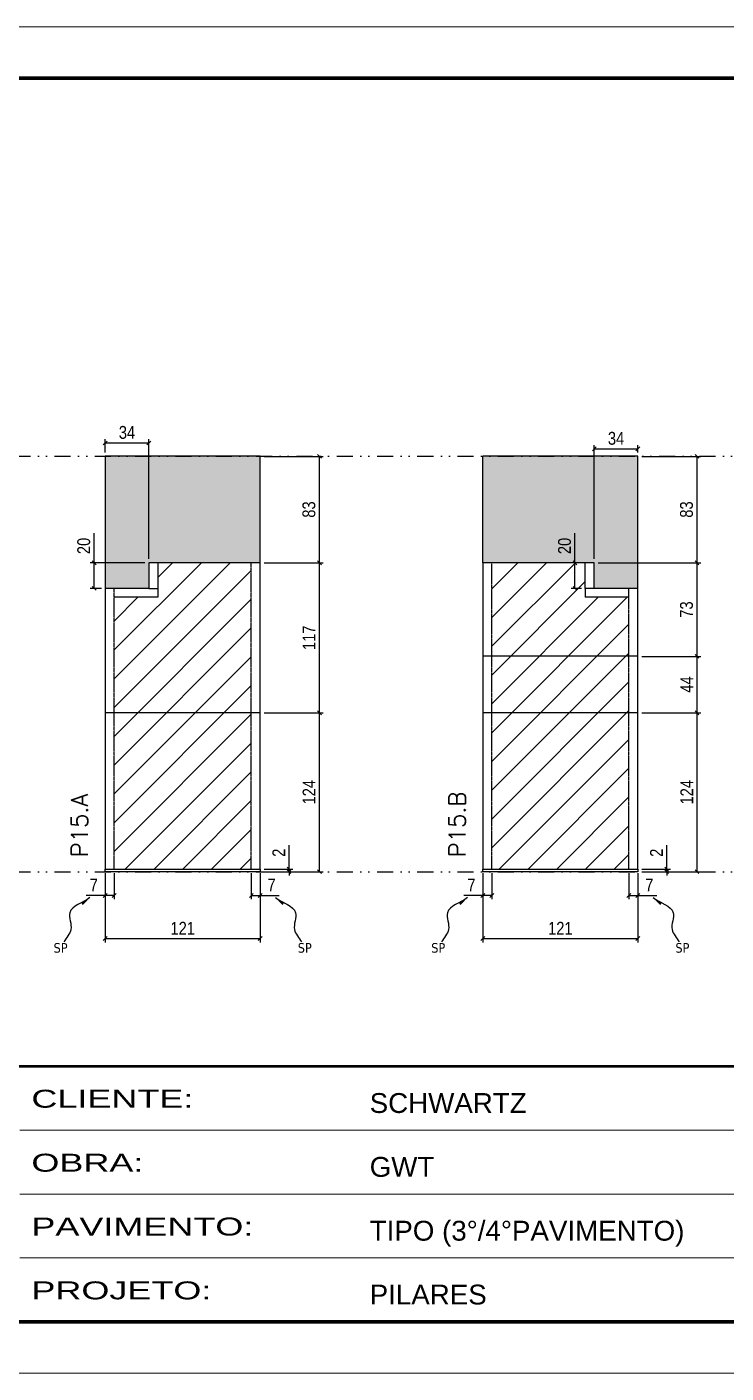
# Model space of a CAD drawing. Extents: x 13770 to 23315, y 867 to 16997.
# Drawn here: x 14817 to 15363, y 10056 to 11106 of the extents above; entities that cross this region are included whole.
import ezdxf

# ---------------------------------------------------------------- set-up
doc = ezdxf.new("R2010")
doc.units = 0
for name, pattern in [('CONTINUO', [0]), ('DASHED', [0.75, 0.5, -0.25]), ('DIVIDE2', [0.625, 0.25, -0.125, 0, -0.125, 0, -0.125]), ('HIDDEN', [0.375, 0.25, -0.125])]:
    doc.linetypes.add(name, pattern=pattern)
for name, color, linetype in [('COTA', 241, 'Continuous'), ('Nível', 160, 'Continuous'), ('Painéis', 200, 'Continuous'), ('SARR_2.2x7', 40, 'Continuous'), ('Sarrafo de Pressão', 42, 'HIDDEN'), ('texto', 7, 'Continuous')]:
    doc.layers.add(name, color=color, linetype=linetype)
for name, color, linetype, lineweight in [('Folhas', 255, 'Continuous', 9), ('Hachura', 251, 'Continuous', 9), ('SARRAFO DE PRESSAO', 251, 'DASHED', 9), ('Texto Seção', 7, 'Continuous', 15)]:
    doc.layers.add(name, color=color, linetype=linetype, lineweight=lineweight)
doc.styles.add('ARIAL', font='arial.ttf')
doc.styles.add('COTA TECNICA', font='techl___.ttf', dxfattribs={"height": 10})
doc.styles.add('COTA TECNICA-50', font='techl___.ttf', dxfattribs={"height": 10})
doc.styles.add('REGUA-120', font='ROMANS.shx', dxfattribs={"height": 15})
doc.styles.get("Standard").update_dxf_attribs({"font": 'arial.ttf'})
doc.styles.add('Tecnologia', font='')
doc.styles.get('Tecnologia').set_extended_font_data('Forgotten Futurist')
doc.dimstyles.new('COTA PAINEL-50', dxfattribs={"dimtxt": 10, "dimasz": 3, "dimexe": 3, "dimexo": 3, "dimgap": 3, "dimtad": 1, "dimdec": 1, "dimzin": 12, "dimdsep": 46, "dimtxsty": 'COTA TECNICA-50', "dimblk1": 'OBLIQUE', "dimblk2": 'OBLIQUE', "dimsah": 1, "dimcen": 0.9, "dimclrd": 4, "dimclre": 4, "dimclrt": 240, "dimadec": 1, "dimazin": 3, "dimtfac": 1, "dimtdec": 1, "dimtmove": 0, "dimatfit": 3, "dimfxl": 1, "dimtolj": 1, "dimtzin": 12, "dimarcsym": 0})
doc.dimstyles.new('PAINEL', dxfattribs={"dimtxt": 10, "dimasz": 3, "dimexe": 3, "dimexo": 3, "dimgap": 3, "dimtad": 1, "dimdec": 1, "dimzin": 12, "dimdsep": 46, "dimtxsty": 'COTA TECNICA', "dimblk1": 'OBLIQUE', "dimblk2": 'OBLIQUE', "dimsah": 1, "dimcen": 0.9, "dimclrd": 4, "dimclre": 4, "dimclrt": 240, "dimadec": 1, "dimazin": 3, "dimtfac": 1, "dimtdec": 1, "dimtmove": 0, "dimatfit": 3, "dimfxl": 1, "dimtolj": 1, "dimtzin": 12, "dimarcsym": 0})
doc.dimstyles.get("Standard").update_dxf_attribs({"dimtxt": 0.18, "dimasz": 0.18, "dimexe": 0.18, "dimexo": 0.0625, "dimgap": 0.09, "dimtad": 0, "dimtih": 1, "dimtoh": 1, "dimdec": 4, "dimzin": 0, "dimdsep": 46, "dimtxsty": 'Standard', "dimcen": 0.09, "dimadec": 0, "dimazin": 0, "dimtfac": 1, "dimtdec": 4, "dimtofl": 0, "dimtmove": 0, "dimatfit": 3, "dimfxl": 1, "dimtolj": 1, "dimtzin": 0, "dimarcsym": 0})

# ---------------------------------------------------------------- blocks, each defined once
blk = doc.blocks.new('9999999999')
at = {"color": 30, "linetype": 'CONTINUO'}
for p, q in [((98564.6, 34379.6), (99584, 34379.6)), ((98564.6, 34329.8), (99488, 34329.8)), ((98564.6, 34280), (99488, 34280))]:
    blk.add_line(p, q, dxfattribs=at)
at = {"color": 30, "linetype": 'CONTINUO', "const_width": 2}
blk.add_lwpolyline([(99584, 34230.2), (99584, 34414.4, 0.414214), (99569, 34429.4), (98229, 34429.4, 0.414214), (98214, 34414.4), (98214, 34245.2, 0.414214), (98229, 34230.2), (99584, 34230.2)], format="xyb", dxfattribs=at)
at = {"layer": 'Folhas'}
blk.add_lwpolyline([(98139, 34190.2), (99624, 34190.2), (99624, 35240.2), (98139, 35240.2)], close=True, dxfattribs=at)
at = {"layer": 'Folhas', "color": 30, "const_width": 3}
blk.add_lwpolyline([(98214, 34230.2), (99584, 34230.2), (99584, 35200.2), (98214, 35200.2)], close=True, dxfattribs=at)
at = {"color": 7, "linetype": 'Continuous', "ltscale": 5, "style": 'ARIAL'}
for s, height, p in [('SCHWARTZ', 15.48, (98837.7, 34393.1)), ('GWT', 15.48, (98837.7, 34343.3)), ('TIPO (3°/4°PAVIMENTO)', 15.483, (98837.7, 34293.5)), ('PILARES', 15.48, (98837.7, 34243.7))]:
    blk.add_text(s, height=height, dxfattribs=at).set_placement(p)
at = {"layer": 'Folhas', "color": 7, "style": 'Tecnologia', "width": 1.5}
for s, p in [('CLIENTE:', (98573.7, 34397.2)), ('OBRA:', (98573.7, 34347.3)), ('PAVIMENTO:', (98573.7, 34297.5)), ('PROJETO:', (98573.7, 34247.7))]:
    blk.add_text(s, height=14, dxfattribs=at).set_placement(p)
blk = doc.blocks.new('_Oblique')
at = {"color": 0, "linetype": 'ByBlock', "lineweight": -2}
blk.add_line((-0.5, -0.5), (0.5, 0.5), dxfattribs=at)
blk = doc.blocks.new('*D348')
at = {"layer": 'COTA', "color": 4, "lineweight": -2, "transparency": 16777216}
for p, q in [((14878.3, 10445.7), (14878.3, 10391.6)), ((14999.3, 10445.7), (14999.3, 10391.6)), ((14878.3, 10394.6), (14999.3, 10394.6))]:
    blk.add_line(p, q, dxfattribs=at)
at = {"layer": 'Defpoints', "color": 0, "transparency": 16777216}
for p in [(14878.3, 10448.7), (14999.3, 10448.7), (14999.3, 10394.6)]:
    blk.add_point(p, dxfattribs=at)
at = {"layer": 'COTA', "color": 4, "lineweight": -2, "transparency": 16777216, "xscale": 3, "yscale": 3, "zscale": 3, "rotation": 180}
blk.add_blockref('_Oblique', (14878.3, 10394.6), dxfattribs=at)
at = {"layer": 'COTA', "color": 4, "lineweight": -2, "transparency": 16777216, "xscale": 3, "yscale": 3, "zscale": 3}
blk.add_blockref('_Oblique', (14999.3, 10394.6), dxfattribs=at)
at = {"layer": 'COTA', "color": 240, "transparency": 16777216, "insert": (14938.8, 10402.6), "char_height": 10, "attachment_point": 5, "style": 'COTA TECNICA'}
blk.add_mtext('\\A1;121', dxfattribs=at)
blk = doc.blocks.new('*D349')
at = {"layer": 'COTA', "color": 4, "lineweight": -2, "transparency": 16777216}
for p, q in [((15002.3, 10570.7), (15048.5, 10570.7)), ((15045.5, 10446.7), (15045.5, 10570.7)), ((15002.3, 10446.7), (15048.5, 10446.7))]:
    blk.add_line(p, q, dxfattribs=at)
at = {"layer": 'Defpoints', "color": 0, "transparency": 16777216}
for p in [(14999.3, 10570.7), (15045.5, 10570.7), (14999.3, 10446.7)]:
    blk.add_point(p, dxfattribs=at)
at = {"layer": 'COTA', "color": 4, "lineweight": -2, "transparency": 16777216, "xscale": 3, "yscale": 3, "zscale": 3}
for p, rotation in [((15045.5, 10570.7), 90), ((15045.5, 10446.7), 270)]:
    blk.add_blockref('_Oblique', p, dxfattribs=dict(at, rotation=rotation))
at = {"layer": 'COTA', "color": 240, "transparency": 16777216, "insert": (15037.4, 10508.7), "char_height": 10, "attachment_point": 5, "rotation": 90, "style": 'COTA TECNICA-50'}
blk.add_mtext('\\A1;124', dxfattribs=at)
blk = doc.blocks.new('*D350')
at = {"layer": 'COTA', "color": 4, "lineweight": -2, "transparency": 16777216}
for p, q in [((15021.8, 10448.7), (15021.8, 10467.5)), ((15002.3, 10448.7), (15024.8, 10448.7)), ((15021.8, 10446.7), (15021.8, 10448.7)), ((15002.3, 10446.7), (15024.8, 10446.7)), ((15021.8, 10446.7), (15021.8, 10443.7))]:
    blk.add_line(p, q, dxfattribs=at)
at = {"layer": 'Defpoints', "color": 0, "transparency": 16777216}
for p in [(14999.3, 10448.7), (14999.3, 10446.7), (15021.8, 10446.7)]:
    blk.add_point(p, dxfattribs=at)
at = {"layer": 'COTA', "color": 4, "lineweight": -2, "transparency": 16777216, "xscale": 3, "yscale": 3, "zscale": 3}
for p, rotation in [((15021.8, 10448.7), 270), ((15021.8, 10446.7), 90)]:
    blk.add_blockref('_Oblique', p, dxfattribs=dict(at, rotation=rotation))
at = {"layer": 'COTA', "color": 240, "transparency": 16777216, "insert": (15013.8, 10461.5), "char_height": 10, "attachment_point": 5, "rotation": 90, "style": 'COTA TECNICA-50'}
blk.add_mtext('\\A1;2', dxfattribs=at)
blk = doc.blocks.new('*D351')
at = {"layer": 'COTA', "color": 4, "lineweight": -2, "transparency": 16777216}
for p, q in [((14878.3, 10443.7), (14878.3, 10425.2)), ((14885.3, 10445.7), (14885.3, 10425.2)), ((14878.3, 10428.2), (14863.5, 10428.2)), ((14885.3, 10428.2), (14878.3, 10428.2))]:
    blk.add_line(p, q, dxfattribs=at)
at = {"layer": 'Defpoints', "color": 0, "transparency": 16777216}
for p in [(14885.3, 10448.7), (14878.3, 10446.7), (14878.3, 10428.2)]:
    blk.add_point(p, dxfattribs=at)
at = {"layer": 'COTA', "color": 4, "lineweight": -2, "transparency": 16777216, "xscale": 3, "yscale": 3, "zscale": 3, "rotation": 180}
blk.add_blockref('_Oblique', (14878.3, 10428.2), dxfattribs=at)
at = {"layer": 'COTA', "color": 4, "lineweight": -2, "transparency": 16777216, "xscale": 3, "yscale": 3, "zscale": 3}
blk.add_blockref('_Oblique', (14885.3, 10428.2), dxfattribs=at)
at = {"layer": 'COTA', "color": 240, "transparency": 16777216, "insert": (14869.4, 10436.3), "char_height": 10, "attachment_point": 5, "style": 'COTA TECNICA-50'}
blk.add_mtext('\\A1;7', dxfattribs=at)
blk = doc.blocks.new('*D352')
at = {"layer": 'COTA', "color": 4, "lineweight": -2, "transparency": 16777216}
for p, q in [((14992.3, 10445.7), (14992.3, 10425.2)), ((14999.3, 10443.7), (14999.3, 10425.2)), ((14992.3, 10428.2), (14999.3, 10428.2)), ((14999.3, 10428.2), (15014, 10428.2))]:
    blk.add_line(p, q, dxfattribs=at)
at = {"layer": 'Defpoints', "color": 0, "transparency": 16777216}
for p in [(14992.3, 10448.7), (14999.3, 10446.7), (14999.3, 10428.2)]:
    blk.add_point(p, dxfattribs=at)
at = {"layer": 'COTA', "color": 4, "lineweight": -2, "transparency": 16777216, "xscale": 3, "yscale": 3, "zscale": 3, "rotation": 180}
blk.add_blockref('_Oblique', (14992.3, 10428.2), dxfattribs=at)
at = {"layer": 'COTA', "color": 4, "lineweight": -2, "transparency": 16777216, "xscale": 3, "yscale": 3, "zscale": 3}
blk.add_blockref('_Oblique', (14999.3, 10428.2), dxfattribs=at)
at = {"layer": 'COTA', "color": 240, "transparency": 16777216, "insert": (15008.1, 10436.3), "char_height": 10, "attachment_point": 5, "style": 'COTA TECNICA-50'}
blk.add_mtext('\\A1;7', dxfattribs=at)
blk = doc.blocks.new('*D353')
at = {"layer": 'COTA', "color": 4, "linetype": 'ByBlock', "lineweight": -2, "transparency": 16777216}
for p, q in [((15002.3, 10687.7), (15048.5, 10687.7)), ((15045.5, 10570.7), (15045.5, 10687.7)), ((15002.3, 10570.7), (15048.5, 10570.7))]:
    blk.add_line(p, q, dxfattribs=at)
at = {"layer": 'Defpoints', "color": 0, "linetype": 'ByBlock', "transparency": 16777216}
for p in [(14999.3, 10687.7), (15045.5, 10687.7), (14999.3, 10570.7)]:
    blk.add_point(p, dxfattribs=at)
at = {"layer": 'COTA', "color": 4, "linetype": 'ByBlock', "lineweight": -2, "transparency": 16777216, "xscale": 3, "yscale": 3, "zscale": 3}
for p, rotation in [((15045.5, 10687.7), 90), ((15045.5, 10570.7), 270)]:
    blk.add_blockref('_Oblique', p, dxfattribs=dict(at, rotation=rotation))
at = {"layer": 'COTA', "color": 240, "linetype": 'ByBlock', "transparency": 16777216, "insert": (15037.4, 10629.2), "char_height": 10, "attachment_point": 5, "rotation": 90, "style": 'COTA TECNICA'}
blk.add_mtext('\\A1;117', dxfattribs=at)
blk = doc.blocks.new('*D358')
at = {"layer": 'COTA', "color": 4, "lineweight": -2, "transparency": 16777216}
for p, q in [((15173, 10445.7), (15173, 10391.6)), ((15294, 10445.7), (15294, 10391.6)), ((15173, 10394.6), (15294, 10394.6))]:
    blk.add_line(p, q, dxfattribs=at)
at = {"layer": 'Defpoints', "color": 0, "transparency": 16777216}
for p in [(15173, 10448.7), (15294, 10448.7), (15294, 10394.6)]:
    blk.add_point(p, dxfattribs=at)
at = {"layer": 'COTA', "color": 4, "lineweight": -2, "transparency": 16777216, "xscale": 3, "yscale": 3, "zscale": 3, "rotation": 180}
blk.add_blockref('_Oblique', (15173, 10394.6), dxfattribs=at)
at = {"layer": 'COTA', "color": 4, "lineweight": -2, "transparency": 16777216, "xscale": 3, "yscale": 3, "zscale": 3}
blk.add_blockref('_Oblique', (15294, 10394.6), dxfattribs=at)
at = {"layer": 'COTA', "color": 240, "transparency": 16777216, "insert": (15233.5, 10402.6), "char_height": 10, "attachment_point": 5, "style": 'COTA TECNICA'}
blk.add_mtext('\\A1;121', dxfattribs=at)
blk = doc.blocks.new('*D359')
at = {"layer": 'COTA', "color": 4, "lineweight": -2, "transparency": 16777216}
for p, q in [((15297, 10570.7), (15343.2, 10570.7)), ((15340.2, 10446.7), (15340.2, 10570.7)), ((15297, 10446.7), (15343.2, 10446.7))]:
    blk.add_line(p, q, dxfattribs=at)
at = {"layer": 'Defpoints', "color": 0, "transparency": 16777216}
for p in [(15294, 10570.7), (15340.2, 10570.7), (15294, 10446.7)]:
    blk.add_point(p, dxfattribs=at)
at = {"layer": 'COTA', "color": 4, "lineweight": -2, "transparency": 16777216, "xscale": 3, "yscale": 3, "zscale": 3}
for p, rotation in [((15340.2, 10570.7), 90), ((15340.2, 10446.7), 270)]:
    blk.add_blockref('_Oblique', p, dxfattribs=dict(at, rotation=rotation))
at = {"layer": 'COTA', "color": 240, "transparency": 16777216, "insert": (15332.2, 10508.7), "char_height": 10, "attachment_point": 5, "rotation": 90, "style": 'COTA TECNICA-50'}
blk.add_mtext('\\A1;124', dxfattribs=at)
blk = doc.blocks.new('*D360')
at = {"layer": 'COTA', "color": 4, "lineweight": -2, "transparency": 16777216}
for p, q in [((15316.5, 10448.7), (15316.5, 10467.5)), ((15297, 10448.7), (15319.5, 10448.7)), ((15316.5, 10446.7), (15316.5, 10448.7)), ((15297, 10446.7), (15319.5, 10446.7)), ((15316.5, 10446.7), (15316.5, 10443.7))]:
    blk.add_line(p, q, dxfattribs=at)
at = {"layer": 'Defpoints', "color": 0, "transparency": 16777216}
for p in [(15294, 10448.7), (15294, 10446.7), (15316.5, 10446.7)]:
    blk.add_point(p, dxfattribs=at)
at = {"layer": 'COTA', "color": 4, "lineweight": -2, "transparency": 16777216, "xscale": 3, "yscale": 3, "zscale": 3}
for p, rotation in [((15316.5, 10448.7), 270), ((15316.5, 10446.7), 90)]:
    blk.add_blockref('_Oblique', p, dxfattribs=dict(at, rotation=rotation))
at = {"layer": 'COTA', "color": 240, "transparency": 16777216, "insert": (15308.5, 10461.5), "char_height": 10, "attachment_point": 5, "rotation": 90, "style": 'COTA TECNICA-50'}
blk.add_mtext('\\A1;2', dxfattribs=at)
blk = doc.blocks.new('*D361')
at = {"layer": 'COTA', "color": 4, "lineweight": -2, "transparency": 16777216}
for p, q in [((15173, 10443.7), (15173, 10425.2)), ((15180, 10445.7), (15180, 10425.2)), ((15173, 10428.2), (15158.3, 10428.2)), ((15180, 10428.2), (15173, 10428.2))]:
    blk.add_line(p, q, dxfattribs=at)
at = {"layer": 'Defpoints', "color": 0, "transparency": 16777216}
for p in [(15180, 10448.7), (15173, 10446.7), (15173, 10428.2)]:
    blk.add_point(p, dxfattribs=at)
at = {"layer": 'COTA', "color": 4, "lineweight": -2, "transparency": 16777216, "xscale": 3, "yscale": 3, "zscale": 3, "rotation": 180}
blk.add_blockref('_Oblique', (15173, 10428.2), dxfattribs=at)
at = {"layer": 'COTA', "color": 4, "lineweight": -2, "transparency": 16777216, "xscale": 3, "yscale": 3, "zscale": 3}
blk.add_blockref('_Oblique', (15180, 10428.2), dxfattribs=at)
at = {"layer": 'COTA', "color": 240, "transparency": 16777216, "insert": (15164.1, 10436.3), "char_height": 10, "attachment_point": 5, "style": 'COTA TECNICA-50'}
blk.add_mtext('\\A1;7', dxfattribs=at)
blk = doc.blocks.new('*D362')
at = {"layer": 'COTA', "color": 4, "lineweight": -2, "transparency": 16777216}
for p, q in [((15287, 10445.7), (15287, 10425.2)), ((15294, 10443.7), (15294, 10425.2)), ((15287, 10428.2), (15294, 10428.2)), ((15294, 10428.2), (15308.7, 10428.2))]:
    blk.add_line(p, q, dxfattribs=at)
at = {"layer": 'Defpoints', "color": 0, "transparency": 16777216}
for p in [(15287, 10448.7), (15294, 10446.7), (15294, 10428.2)]:
    blk.add_point(p, dxfattribs=at)
at = {"layer": 'COTA', "color": 4, "lineweight": -2, "transparency": 16777216, "xscale": 3, "yscale": 3, "zscale": 3, "rotation": 180}
blk.add_blockref('_Oblique', (15287, 10428.2), dxfattribs=at)
at = {"layer": 'COTA', "color": 4, "lineweight": -2, "transparency": 16777216, "xscale": 3, "yscale": 3, "zscale": 3}
blk.add_blockref('_Oblique', (15294, 10428.2), dxfattribs=at)
at = {"layer": 'COTA', "color": 240, "transparency": 16777216, "insert": (15302.9, 10436.3), "char_height": 10, "attachment_point": 5, "style": 'COTA TECNICA-50'}
blk.add_mtext('\\A1;7', dxfattribs=at)
blk = doc.blocks.new('*D363')
at = {"layer": 'COTA', "color": 4, "lineweight": -2, "transparency": 16777216}
for p, q in [((15002.3, 10770.7), (15048.5, 10770.7)), ((15045.5, 10687.7), (15045.5, 10770.7)), ((15002.3, 10687.7), (15048.5, 10687.7))]:
    blk.add_line(p, q, dxfattribs=at)
at = {"layer": 'Defpoints', "color": 0, "transparency": 16777216}
for p in [(14999.3, 10770.7), (15045.5, 10770.7), (14999.3, 10687.7)]:
    blk.add_point(p, dxfattribs=at)
at = {"layer": 'COTA', "color": 4, "lineweight": -2, "transparency": 16777216, "xscale": 3, "yscale": 3, "zscale": 3}
for p, rotation in [((15045.5, 10770.7), 90), ((15045.5, 10687.7), 270)]:
    blk.add_blockref('_Oblique', p, dxfattribs=dict(at, rotation=rotation))
at = {"layer": 'COTA', "color": 240, "transparency": 16777216, "insert": (15037.3, 10729.2), "char_height": 10, "attachment_point": 5, "rotation": 90, "style": 'COTA TECNICA'}
blk.add_mtext('\\A1;83', dxfattribs=at)
blk = doc.blocks.new('*D364')
at = {"layer": 'COTA', "color": 4, "lineweight": -2, "transparency": 16777216}
for p, q in [((15297, 10770.7), (15343.2, 10770.7)), ((15340.2, 10687.7), (15340.2, 10770.7)), ((15263, 10687.7), (15343.2, 10687.7))]:
    blk.add_line(p, q, dxfattribs=at)
at = {"layer": 'Defpoints', "color": 0, "transparency": 16777216}
for p in [(15294, 10770.7), (15340.2, 10770.7), (15260, 10687.7)]:
    blk.add_point(p, dxfattribs=at)
at = {"layer": 'COTA', "color": 4, "lineweight": -2, "transparency": 16777216, "xscale": 3, "yscale": 3, "zscale": 3}
for p, rotation in [((15340.2, 10770.7), 90), ((15340.2, 10687.7), 270)]:
    blk.add_blockref('_Oblique', p, dxfattribs=dict(at, rotation=rotation))
at = {"layer": 'COTA', "color": 240, "transparency": 16777216, "insert": (15332, 10729.2), "char_height": 10, "attachment_point": 5, "rotation": 90, "style": 'COTA TECNICA'}
blk.add_mtext('\\A1;83', dxfattribs=at)
blk = doc.blocks.new('*D365')
at = {"layer": 'COTA', "color": 4, "lineweight": -2, "transparency": 16777216}
for p, q in [((15260, 10690.7), (15260, 10779.5)), ((15260, 10776.5), (15294, 10776.5)), ((15294, 10773.7), (15294, 10779.5))]:
    blk.add_line(p, q, dxfattribs=at)
at = {"layer": 'Defpoints', "color": 0, "transparency": 16777216}
for p in [(15294, 10776.5), (15294, 10770.7), (15260, 10687.7)]:
    blk.add_point(p, dxfattribs=at)
at = {"layer": 'COTA', "color": 4, "lineweight": -2, "transparency": 16777216, "xscale": 3, "yscale": 3, "zscale": 3, "rotation": 180}
blk.add_blockref('_Oblique', (15260, 10776.5), dxfattribs=at)
at = {"layer": 'COTA', "color": 4, "lineweight": -2, "transparency": 16777216, "xscale": 3, "yscale": 3, "zscale": 3}
blk.add_blockref('_Oblique', (15294, 10776.5), dxfattribs=at)
at = {"layer": 'COTA', "color": 240, "transparency": 16777216, "insert": (15277, 10784.7), "char_height": 10, "attachment_point": 5, "style": 'COTA TECNICA'}
blk.add_mtext('\\A1;34', dxfattribs=at)
blk = doc.blocks.new('*D799')
at = {"layer": 'COTA', "color": 4, "lineweight": -2, "transparency": 16777216}
for p, q in [((14878.3, 10773.7), (14878.3, 10784.1)), ((14912.3, 10690.7), (14912.3, 10784.1)), ((14912.3, 10781.1), (14878.3, 10781.1))]:
    blk.add_line(p, q, dxfattribs=at)
at = {"layer": 'Defpoints', "color": 0, "transparency": 16777216}
for p in [(14878.3, 10781.1), (14878.3, 10770.7), (14912.3, 10687.7)]:
    blk.add_point(p, dxfattribs=at)
at = {"layer": 'COTA', "color": 4, "lineweight": -2, "transparency": 16777216, "xscale": 3, "yscale": 3, "zscale": 3, "rotation": 180}
blk.add_blockref('_Oblique', (14878.3, 10781.1), dxfattribs=at)
at = {"layer": 'COTA', "color": 4, "lineweight": -2, "transparency": 16777216, "xscale": 3, "yscale": 3, "zscale": 3}
blk.add_blockref('_Oblique', (14912.3, 10781.1), dxfattribs=at)
at = {"layer": 'COTA', "color": 240, "transparency": 16777216, "insert": (14895.3, 10789.3), "char_height": 10, "attachment_point": 5, "style": 'COTA TECNICA'}
blk.add_mtext('\\A1;34', dxfattribs=at)
blk = doc.blocks.new('*D800')
at = {"layer": 'COTA', "color": 4, "lineweight": -2, "transparency": 16777216}
for p, q in [((14869.7, 10687.7), (14869.7, 10710.9)), ((14909.3, 10687.7), (14866.7, 10687.7)), ((14869.7, 10667.7), (14869.7, 10687.7)), ((14875.3, 10667.7), (14866.7, 10667.7))]:
    blk.add_line(p, q, dxfattribs=at)
at = {"layer": 'Defpoints', "color": 0, "transparency": 16777216}
for p in [(14869.7, 10687.7), (14912.3, 10687.7), (14878.3, 10667.7)]:
    blk.add_point(p, dxfattribs=at)
at = {"layer": 'COTA', "color": 4, "lineweight": -2, "transparency": 16777216, "xscale": 3, "yscale": 3, "zscale": 3}
for p, rotation in [((14869.7, 10687.7), 90), ((14869.7, 10667.7), 270)]:
    blk.add_blockref('_Oblique', p, dxfattribs=dict(at, rotation=rotation))
at = {"layer": 'COTA', "color": 240, "transparency": 16777216, "insert": (14861.6, 10700.8), "char_height": 10, "attachment_point": 5, "rotation": 90, "style": 'COTA TECNICA'}
blk.add_mtext('\\A1;20', dxfattribs=at)
blk = doc.blocks.new('*D801')
at = {"layer": 'COTA', "color": 4, "lineweight": -2, "transparency": 16777216}
for p, q in [((15263, 10687.7), (15343.2, 10687.7)), ((15340.2, 10614.7), (15340.2, 10687.7)), ((15297, 10614.7), (15343.2, 10614.7))]:
    blk.add_line(p, q, dxfattribs=at)
at = {"layer": 'Defpoints', "color": 0, "transparency": 16777216}
for p in [(15260, 10687.7), (15340.2, 10687.7), (15294, 10614.7)]:
    blk.add_point(p, dxfattribs=at)
at = {"layer": 'COTA', "color": 4, "lineweight": -2, "transparency": 16777216, "xscale": 3, "yscale": 3, "zscale": 3}
for p, rotation in [((15340.2, 10687.7), 90), ((15340.2, 10614.7), 270)]:
    blk.add_blockref('_Oblique', p, dxfattribs=dict(at, rotation=rotation))
at = {"layer": 'COTA', "color": 240, "transparency": 16777216, "insert": (15332, 10651.2), "char_height": 10, "attachment_point": 5, "rotation": 90, "style": 'COTA TECNICA'}
blk.add_mtext('\\A1;73', dxfattribs=at)
blk = doc.blocks.new('*D802')
at = {"layer": 'COTA', "color": 4, "lineweight": -2, "transparency": 16777216}
for p, q in [((15297, 10614.7), (15343.2, 10614.7)), ((15340.2, 10570.7), (15340.2, 10614.7)), ((15297, 10570.7), (15343.2, 10570.7))]:
    blk.add_line(p, q, dxfattribs=at)
at = {"layer": 'Defpoints', "color": 0, "transparency": 16777216}
for p in [(15294, 10614.7), (15340.2, 10614.7), (15294, 10570.7)]:
    blk.add_point(p, dxfattribs=at)
at = {"layer": 'COTA', "color": 4, "lineweight": -2, "transparency": 16777216, "xscale": 3, "yscale": 3, "zscale": 3}
for p, rotation in [((15340.2, 10614.7), 90), ((15340.2, 10570.7), 270)]:
    blk.add_blockref('_Oblique', p, dxfattribs=dict(at, rotation=rotation))
at = {"layer": 'COTA', "color": 240, "transparency": 16777216, "insert": (15332.2, 10592.7), "char_height": 10, "attachment_point": 5, "rotation": 90, "style": 'COTA TECNICA'}
blk.add_mtext('\\A1;44', dxfattribs=at)
blk = doc.blocks.new('*D803')
at = {"layer": 'COTA', "color": 4, "lineweight": -2, "transparency": 16777216}
for p, q in [((15244.9, 10687.7), (15244.9, 10710.9)), ((15250, 10687.7), (15241.9, 10687.7)), ((15244.9, 10667.7), (15244.9, 10687.7)), ((15250, 10667.7), (15241.9, 10667.7))]:
    blk.add_line(p, q, dxfattribs=at)
at = {"layer": 'Defpoints', "color": 0, "transparency": 16777216}
for p in [(15244.9, 10687.7), (15253, 10687.7), (15253, 10667.7)]:
    blk.add_point(p, dxfattribs=at)
at = {"layer": 'COTA', "color": 4, "lineweight": -2, "transparency": 16777216, "xscale": 3, "yscale": 3, "zscale": 3}
for p, rotation in [((15244.9, 10687.7), 90), ((15244.9, 10667.7), 270)]:
    blk.add_blockref('_Oblique', p, dxfattribs=dict(at, rotation=rotation))
at = {"layer": 'COTA', "color": 240, "transparency": 16777216, "insert": (15236.8, 10700.8), "char_height": 10, "attachment_point": 5, "rotation": 90, "style": 'COTA TECNICA'}
blk.add_mtext('\\A1;20', dxfattribs=at)

msp = doc.modelspace()

# ---------------------------------------------------------------- hatches: boundary and pattern name
at = {"layer": 'COTA'}
h = msp.add_hatch(dxfattribs=at)
h.set_pattern_fill('AR-CONC', color=256, scale=0.03)
h.set_pattern_definition([(50, (-56.803, 0), (5.4655401, -0.4781726), [0.5715, -6.2865]), (355, (-56.803, 0), (-1.0573026, 5.7317054), [0.4572, -5.0292175]), (100.451445, (-56.3477, -0.04), (4.4082374, 5.2535326), [0.4857003, -5.3427073]), (46.1842, (-56.803, 1.524), (8.1323712, -1.2612698), [0.85725, -9.42975]), (96.63556, (-56.1254, 1.419), (7.122124, 7.4227837), [0.7285507, -8.0140682]), (351.18415, (-56.803, 1.524), (7.122124, 7.4227837), [0.685799, -7.543792]), (21, (-56.041, 1.143), (4.5484317, -3.067956), [0.5715, -6.2865]), (326, (-56.041, 1.143), (1.8540609, 5.525639), [0.4572, -5.0292]), (71.451445, (-55.662, 0.8873), (6.4024926, 2.457683), [0.4857003, -5.3426981]), (37.5, (-56.8031, 0), (0.0926581, 2.53665117), [0, -4.96824, 0, -5.1054, 0, -5.04825]), (7.5, (-56.803, 0), (2.00458988, 3.00541724), [0, -2.91084, 0, -4.85394, 0, -1.92405]), (327.5, (-58.5024, 0), (4.06771786, -0.17186232), [0, -1.905, 0, -5.9436, 0, -7.8867]), (317.5, (-59.2644, 0), (4.44387544, 0.7627947), [0, -2.4765, 0, -3.94716, 0, -5.6007])])
h.paths.add_polyline_path([(14878.27, 10770.73), (14878.27, 10667.73), (14912.27, 10667.73), (14912.27, 10687.73), (14999.27, 10687.73), (14999.27, 10770.73)])
h = msp.add_hatch(dxfattribs=at)
h.set_pattern_fill('AR-CONC', color=256, scale=0.03)
h.set_pattern_definition([(50, (-108.4674, 0), (5.4655401, -0.4781726), [0.5715, -6.2865]), (355, (-108.4674, 0), (-1.0573026, 5.7317054), [0.4572, -5.0292175]), (100.451445, (-108.012, -0.04), (4.4082374, 5.2535326), [0.4857003, -5.3427073]), (46.1842, (-108.4674, 1.524), (8.1323712, -1.2612698), [0.85725, -9.42975]), (96.63556, (-107.79, 1.419), (7.122124, 7.4227837), [0.7285507, -8.0140682]), (351.18415, (-108.467, 1.524), (7.122124, 7.4227837), [0.685799, -7.543792]), (21, (-107.7054, 1.143), (4.5484317, -3.0679559), [0.5715, -6.2865]), (326, (-107.7054, 1.143), (1.8540609, 5.525639), [0.4572, -5.0292]), (71.451445, (-107.3264, 0.8873), (6.4024926, 2.457683), [0.4857003, -5.3426981]), (37.5, (-108.4674, 0), (0.0926581, 2.53665117), [0, -4.96824, 0, -5.1054, 0, -5.04825]), (7.5, (-108.4674, 0), (2.00458988, 3.00541724), [0, -2.91084, 0, -4.85394, 0, -1.92405]), (327.5, (-110.1667, 0), (4.06771786, -0.17186232), [0, -1.905, 0, -5.9436, 0, -7.8867]), (317.5, (-110.9287, 0), (4.44387544, 0.7627947), [0, -2.4765, 0, -3.94716, 0, -5.6007])])
h.paths.add_polyline_path([(15172.99, 10687.73), (15259.99, 10687.73), (15259.99, 10667.73), (15293.99, 10667.73), (15293.99, 10770.73), (15172.99, 10770.73)])
at = {"layer": 'Hachura', "linetype": 'ByBlock'}
h = msp.add_hatch(dxfattribs=at)
h.set_pattern_fill('ANSI31', color=256, scale=5)
h.paths.add_polyline_path([(14992.27, 10570.73), (14885.27, 10570.73), (14885.27, 10448.73), (14992.27, 10448.73)])
h.paths.add_polyline_path([(14992.27, 10687.73), (14919.27, 10687.73), (14919.27, 10667.73), (14919.27, 10660.73), (14885.27, 10660.73), (14885.27, 10570.73), (14992.27, 10570.73)])
h = msp.add_hatch(dxfattribs=at)
h.set_pattern_fill('ANSI31', color=256, scale=5)
h.paths.add_polyline_path([(15286.99, 10570.73), (15179.99, 10570.73), (15179.99, 10448.73), (15286.99, 10448.73)])
h.paths.add_polyline_path([(15179.99, 10614.73), (15179.99, 10570.73), (15286.99, 10570.73), (15286.99, 10614.73)])
h.paths.add_polyline_path([(15179.99, 10687.73), (15179.99, 10614.73), (15286.99, 10614.73), (15286.99, 10660.73), (15252.99, 10660.73), (15252.99, 10667.73), (15252.99, 10687.73)])

# ---------------------------------------------------------------- linework, layer by layer
at = {"layer": 'COTA'}
for p, q in [((14999.27, 10770.73), (14878.27, 10770.73)), ((14878.27, 10770.73), (14878.27, 10667.73)), ((14999.27, 10687.73), (14999.27, 10770.73)), ((15293.99, 10770.73), (15172.99, 10770.73)), ((15172.99, 10687.73), (15172.99, 10770.73)), ((15293.99, 10667.73), (15293.99, 10770.73)), ((14912.27, 10667.73), (14919.27, 10667.73)), ((14919.27, 10667.73), (14919.27, 10660.73)), ((15259.99, 10667.73), (15252.99, 10667.73)), ((15252.99, 10667.73), (15252.99, 10660.73))]:
    msp.add_line(p, q, dxfattribs=at)
at = {"layer": 'Nível', "color": 4, "linetype": 'DIVIDE2', "ltscale": 50}
for p, q in [((13769.54, 10770.73), (21112.79, 10770.73)), ((13769.54, 10446.73), (21112.79, 10446.73))]:
    msp.add_line(p, q, dxfattribs=at)
at = {"layer": 'Painéis'}
for p, q in [((14999.27, 10687.73), (14912.27, 10687.73)), ((14912.27, 10687.73), (14912.27, 10667.73)), ((14999.27, 10448.73), (14999.27, 10687.73)), ((15172.99, 10687.73), (15172.99, 10570.73)), ((15259.99, 10687.73), (15172.99, 10687.73)), ((15259.99, 10667.73), (15259.99, 10687.73)), ((14878.27, 10667.73), (14878.27, 10448.73)), ((14912.27, 10667.73), (14878.27, 10667.73)), ((15293.99, 10667.73), (15259.99, 10667.73)), ((15293.99, 10570.73), (15293.99, 10667.73)), ((15293.99, 10614.73), (15172.99, 10614.73)), ((14999.27, 10570.73), (14878.27, 10570.73)), ((14878.27, 10448.73), (14999.27, 10448.73))]:
    msp.add_line(p, q, dxfattribs=at)
for points in [[(15172.99, 10448.73), (15293.99, 10448.73), (15293.99, 10570.73), (15172.99, 10570.73)], [(14878.27, 10448.73), (14999.27, 10448.73), (14999.27, 10446.73), (14878.27, 10446.73)], [(15172.99, 10448.73), (15293.99, 10448.73), (15293.99, 10446.73), (15172.99, 10446.73)]]:
    msp.add_lwpolyline(points, close=True, dxfattribs=at)
at = {"layer": 'SARR_2.2x7'}
for p, q in [((14919.27, 10687.73), (14919.27, 10667.73)), ((15252.99, 10667.73), (15252.99, 10687.73)), ((14919.27, 10660.73), (14885.27, 10660.73)), ((15286.99, 10660.73), (15252.99, 10660.73))]:
    msp.add_line(p, q, dxfattribs=at)
at = {"layer": 'Sarrafo de Pressão'}
for p, q in [((14992.27, 10570.73), (14992.27, 10687.73)), ((15179.99, 10614.73), (15179.99, 10687.73)), ((14885.27, 10570.73), (14885.27, 10667.73)), ((15286.99, 10614.73), (15286.99, 10667.73)), ((15179.99, 10570.73), (15179.99, 10614.73)), ((15286.99, 10570.73), (15286.99, 10614.73)), ((14885.27, 10448.73), (14885.27, 10570.73)), ((14992.27, 10448.73), (14992.27, 10570.73)), ((15179.99, 10448.73), (15179.99, 10570.73)), ((15286.99, 10448.73), (15286.99, 10570.73))]:
    msp.add_line(p, q, dxfattribs=at)

# ---------------------------------------------------------------- block references
at = {"layer": 'SARRAFO DE PRESSAO', "color": 6, "linetype": 'ByBlock'}
msp.add_blockref('9999999999', (-83752.98, -24134.56), dxfattribs=at)

# ---------------------------------------------------------------- texts
at = {"layer": 'texto', "color": 0, "char_height": 7.5, "attachment_point": 5}
for insert in [(14843.49, 10387.24), (15034.05, 10387.24), (15138.21, 10387.24), (15328.77, 10387.24)]:
    msp.add_mtext('{\\fTahoma|b0|i0|c0|p34;\\C4;SP}', dxfattribs=dict(at, insert=insert))
at = {"layer": 'Texto Seção', "char_height": 13, "width": 285.3299, "attachment_point": 7, "rotation": 90, "style": 'REGUA-120'}
for s, insert in [('P15.A', (14864.8, 10457.98)), ('P15.B', (15159.52, 10457.98))]:
    msp.add_mtext(s, dxfattribs=dict(at, insert=insert))

# ---------------------------------------------------------------- dimensions: what is measured, and where the dimension line sits
at = {"layer": 'COTA'}
for base, p1, p2, dimstyle, picture, middle in [((14878.27, 10781.09), (14912.27, 10687.73), (14878.27, 10770.73), 'PAINEL', '*D799', (14895.27, 10789.31)), ((15293.99, 10776.52), (15259.99, 10687.73), (15293.99, 10770.73), 'PAINEL', '*D365', (15276.99, 10784.74)), ((14999.27, 10428.22), (14992.27, 10448.73), (14999.27, 10446.73), 'COTA PAINEL-50', '*D352', (15008.14, 10436.29)), ((15293.99, 10428.22), (15286.99, 10448.73), (15293.99, 10446.73), 'COTA PAINEL-50', '*D362', (15302.86, 10436.29))]:
    dim = msp.add_linear_dim(base=base, p1=p1, p2=p2, dimstyle=dimstyle, dxfattribs=at)
    dim.commit()
    dim.dimension.update_dxf_attribs({"geometry": picture, "text_midpoint": middle})
for base, p1, p2, angle, dimstyle, picture, middle in [((15045.51, 10770.73), (14999.27, 10687.73), (14999.27, 10770.73), 90, 'PAINEL', '*D363', (15037.27, 10729.23)), ((15340.23, 10770.73), (15259.99, 10687.73), (15293.99, 10770.73), 90, 'PAINEL', '*D364', (15331.99, 10729.23)), ((14869.67, 10687.73), (14878.27, 10667.73), (14912.27, 10687.73), 90, 'PAINEL', '*D800', (14861.57, 10700.83)), ((15244.92, 10687.73), (15252.99, 10667.73), (15252.99, 10687.73), 90, 'PAINEL', '*D803', (15236.82, 10700.83)), ((15340.23, 10687.73), (15293.99, 10614.73), (15259.99, 10687.73), 90, 'PAINEL', '*D801', (15332.01, 10651.23)), ((15340.23, 10614.73), (15293.99, 10570.73), (15293.99, 10614.73), 90, 'PAINEL', '*D802', (15332.16, 10592.73)), ((15045.51, 10570.73), (14999.27, 10446.73), (14999.27, 10570.73), 90, 'COTA PAINEL-50', '*D349', (15037.44, 10508.73)), ((15340.23, 10570.73), (15293.99, 10446.73), (15293.99, 10570.73), 90, 'COTA PAINEL-50', '*D359', (15332.16, 10508.73)), ((14878.27, 10428.22), (14885.27, 10448.73), (14878.27, 10446.73), 180, 'COTA PAINEL-50', '*D351', (14869.41, 10436.29)), ((15172.99, 10428.22), (15179.99, 10448.73), (15172.99, 10446.73), 180, 'COTA PAINEL-50', '*D361', (15164.13, 10436.29))]:
    dim = msp.add_linear_dim(base=base, p1=p1, p2=p2, angle=angle, dimstyle=dimstyle, dxfattribs=at)
    dim.commit()
    dim.dimension.update_dxf_attribs({"geometry": picture, "text_midpoint": middle})
at = {"layer": 'COTA', "linetype": 'ByBlock'}
dim = msp.add_linear_dim(base=(15045.51, 10687.73), p1=(14999.27, 10570.73), p2=(14999.27, 10687.73), angle=90, dimstyle='PAINEL', dxfattribs=at)
dim.commit()
dim.dimension.update_dxf_attribs({"geometry": '*D353', "text_midpoint": (15037.44, 10629.23)})
at = {"layer": 'COTA'}
for base, p1, p2, picture, middle in [((15021.8, 10446.73), (14999.27, 10448.73), (14999.27, 10446.73), '*D350', (15021.8, 10461.47)), ((15316.52, 10446.73), (15293.99, 10448.73), (15293.99, 10446.73), '*D360', (15316.52, 10461.47))]:
    dim = msp.add_linear_dim(base=base, p1=p1, p2=p2, angle=90, dimstyle='COTA PAINEL-50', dxfattribs=at)
    dim.commit()
    dim.dimension.update_dxf_attribs({"geometry": picture, "text_midpoint": middle, "dimtype": 160})
for base, p1, p2, picture, middle in [((14999.27, 10394.55), (14878.27, 10448.73), (14999.27, 10448.73), '*D348', (14938.77, 10402.61)), ((15293.99, 10394.55), (15172.99, 10448.73), (15293.99, 10448.73), '*D358', (15233.49, 10402.61))]:
    dim = msp.add_linear_dim(base=base, p1=p1, p2=p2, dimstyle='PAINEL', override={"dimarcsym": 2}, dxfattribs=at)
    dim.commit()
    dim.dimension.update_dxf_attribs({"geometry": picture, "text_midpoint": middle})

# ---------------------------------------------------------------- leaders
at = {"layer": 'COTA', "path_type": 1}
for points in [[(14866.44, 10426.55), (14850.66, 10414.71), (14851.58, 10401.71), (14846.03, 10391.92)], [(15011.1, 10426.55), (15026.89, 10414.71), (15025.96, 10401.71), (15031.51, 10391.92)], [(15161.16, 10426.55), (15145.38, 10414.71), (15146.3, 10401.71), (15140.75, 10391.92)], [(15305.82, 10426.55), (15321.6, 10414.71), (15320.68, 10401.71), (15326.23, 10391.92)]]:
    msp.add_leader(points, dimstyle='Standard', override={"dimasz": 8}, dxfattribs=at)

doc.saveas('drawing.dxf')
